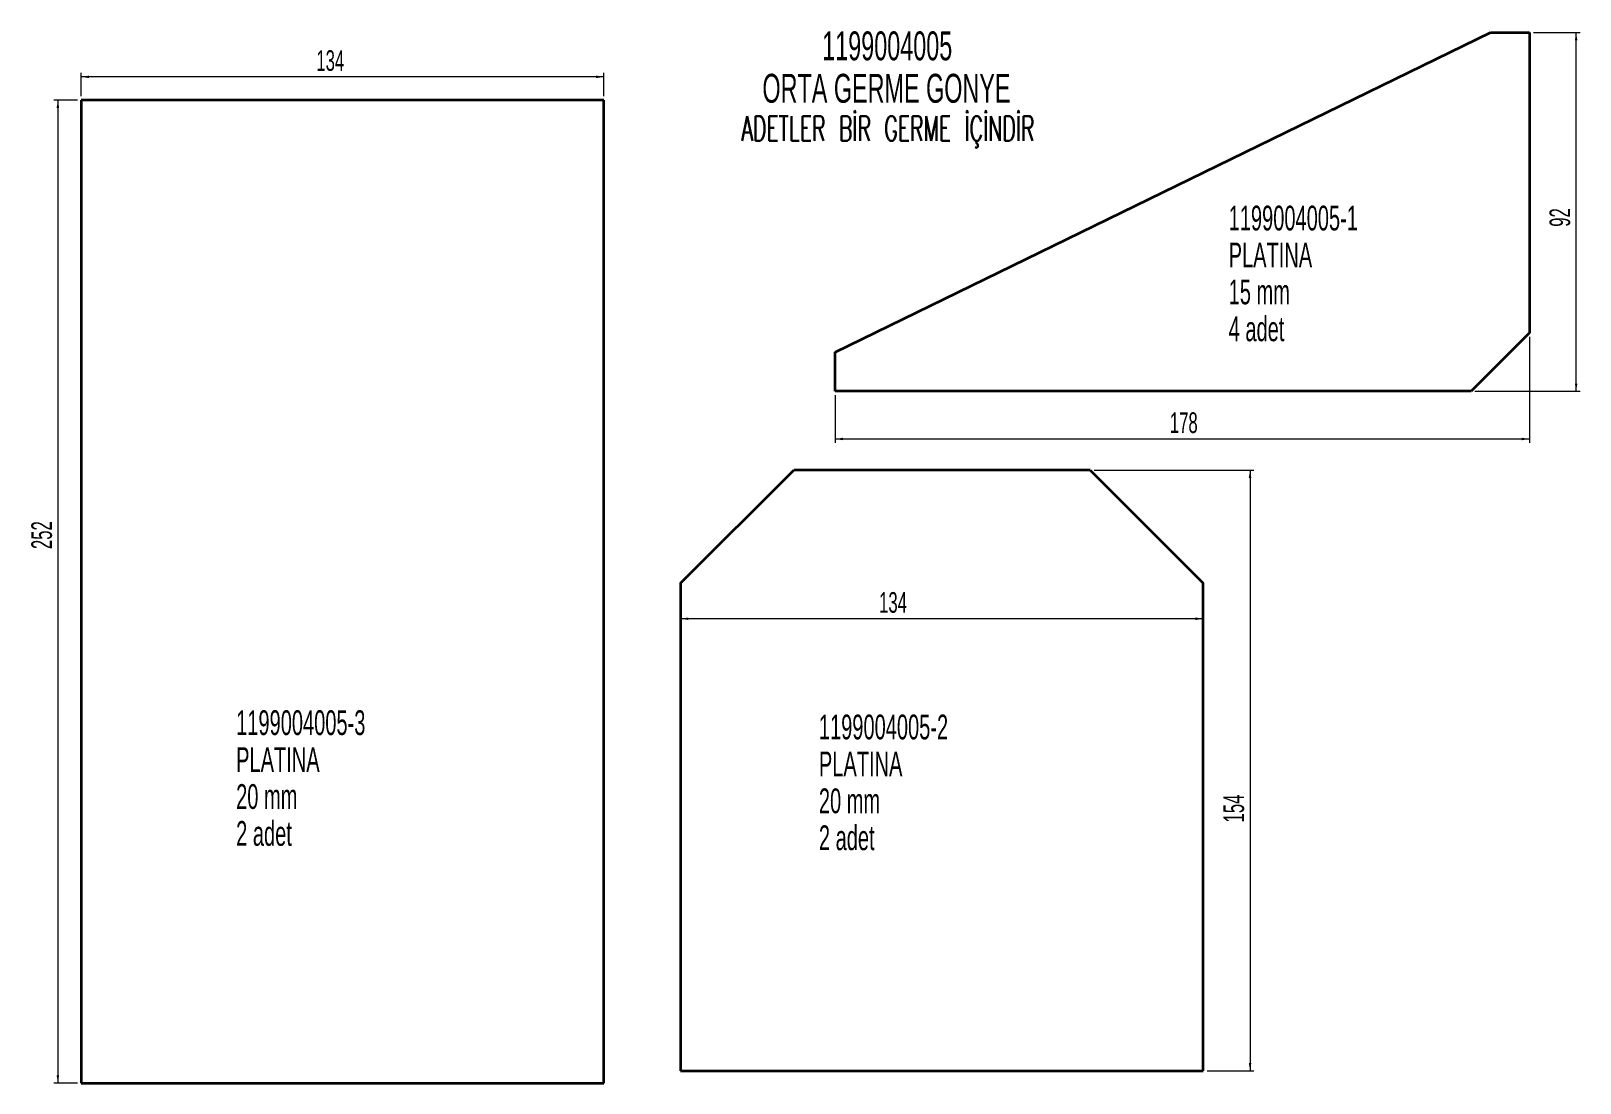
# Model space of a CAD drawing. Header units: millimetres. Extents: x 16 to 413, y 12 to 282.
import ezdxf

# ---------------------------------------------------------------- set-up
doc = ezdxf.new("R2010")
doc.units = ezdxf.units.MM
doc.styles.add('SLDTEXTSTYLE0', font='TXT', dxfattribs={"width": 0.605})
doc.styles.add('SLDTEXTSTYLE1', font='TXT', dxfattribs={"width": 0.605, "bigfont": 'bigfont'})
doc.dimstyles.new('SLDDIMSTYLE0', dxfattribs={"dimtxt": 5.136637, "dimasz": 2, "dimexe": 0, "dimexo": 0.0625, "dimgap": 1.284159, "dimtad": 1, "dimrnd": 1e-09, "dimzin": 12, "dimdsep": 46, "dimtxsty": 'SLDTEXTSTYLE0', "dimsah": 1, "dimcen": 0.09, "dimadec": 0, "dimazin": 3, "dimtfac": 1, "dimtofl": 0, "dimtmove": 0, "dimatfit": 3, "dimfxl": 1, "dimfrac": 2, "dimtolj": 1, "dimtzin": 12, "dimarcsym": 0})

# ---------------------------------------------------------------- blocks, each defined once
blk = doc.blocks.new('SW_NOTE_0')
at = {"color": 0, "linetype": 'Continuous', "lineweight": 0, "char_height": 6.35, "attachment_point": 1, "style": 'SLDTEXTSTYLE0'}
for s, insert in [('1199004005-3', (0, 8.19)), ('PLATINA', (0, -1.28)), ('20 mm', (0, -10.75)), ('2 adet', (0, -20.21))]:
    blk.add_mtext(s, dxfattribs=dict(at, insert=insert))
blk = doc.blocks.new('SW_NOTE_0_1')
at = {"color": 0, "linetype": 'Continuous', "lineweight": 0, "char_height": 6.35, "attachment_point": 1, "style": 'SLDTEXTSTYLE0'}
for s, insert in [('1199004005-2', (0, 8.19)), ('PLATINA', (0, -1.28)), ('20 mm', (0, -10.75)), ('2 adet', (0, -20.21))]:
    blk.add_mtext(s, dxfattribs=dict(at, insert=insert))
blk = doc.blocks.new('SW_NOTE_0_2')
at = {"color": 0, "linetype": 'Continuous', "lineweight": 0, "char_height": 6.35, "attachment_point": 1, "style": 'SLDTEXTSTYLE0'}
for s, insert in [('1199004005-1', (0, 8.19)), ('PLATINA', (0, -1.28)), ('15 mm', (0, -10.75)), ('4 adet', (0, -20.21))]:
    blk.add_mtext(s, dxfattribs=dict(at, insert=insert))
blk = doc.blocks.new('SW_NOTE_0_3')
at = {"color": 0, "linetype": 'Continuous', "lineweight": 0, "attachment_point": 2}
for s, insert, char_height, style in [('1199004005', (27.78, 9.55), 7.408, 'SLDTEXTSTYLE0'), ('ORTA GERME GONYE', (27.58, -1.33), 7.4083, 'SLDTEXTSTYLE0'), ('ADETLER BİR GERME İÇİNDİR', (27.97, -12.16), 6.35, 'SLDTEXTSTYLE1')]:
    blk.add_mtext(s, dxfattribs=dict(at, insert=insert, char_height=char_height, style=style))
blk = doc.blocks.new('_D')
at = {"color": 7, "linetype": 'Continuous', "lineweight": 0}
for p, q in [((27.84, 263.9), (21.84, 263.9)), ((22.84, 263.9), (22.84, 11.9)), ((27.84, 11.9), (21.84, 11.9))]:
    blk.add_line(p, q, dxfattribs=at)
at = {"color": 7, "linetype": 'Continuous', "lineweight": 18}
for points in [[(22.84, 263.9), (22.51, 261.9), (23.16, 261.9)], [(22.84, 11.9), (23.16, 13.9), (22.51, 13.9)]]:
    blk.add_solid(points, dxfattribs=at)
at = {"color": 7, "linetype": 'Continuous', "lineweight": 18, "insert": (16.02, 148.81), "char_height": 5.292, "attachment_point": 1, "rotation": 90, "style": 'SLDTEXTSTYLE0'}
blk.add_mtext('252', dxfattribs=at)
blk = doc.blocks.new('_D_1')
at = {"color": 7, "linetype": 'Continuous', "lineweight": 0}
for p, q in [((28.84, 264.9), (28.84, 270.9)), ((162.84, 264.9), (162.84, 270.9)), ((162.84, 269.9), (28.84, 269.9))]:
    blk.add_line(p, q, dxfattribs=at)
at = {"color": 7, "linetype": 'Continuous', "lineweight": 18}
for points in [[(28.84, 269.9), (30.84, 269.57), (30.84, 270.22)], [(162.84, 269.9), (160.84, 270.22), (160.84, 269.57)]]:
    blk.add_solid(points, dxfattribs=at)
at = {"color": 7, "linetype": 'Continuous', "lineweight": 18, "insert": (89.1, 276.72), "char_height": 5.292, "attachment_point": 1, "style": 'SLDTEXTSTYLE0'}
blk.add_mtext('134', dxfattribs=at)
blk = doc.blocks.new('_D_2')
at = {"color": 7, "linetype": 'Continuous', "lineweight": 0}
for p, q in [((288.49, 169.05), (329.49, 169.05)), ((328.49, 169.05), (328.49, 15.05)), ((317.49, 15.05), (329.49, 15.05))]:
    blk.add_line(p, q, dxfattribs=at)
at = {"color": 7, "linetype": 'Continuous', "lineweight": 18}
for points in [[(328.49, 169.05), (328.17, 167.05), (328.82, 167.05)], [(328.49, 15.05), (328.82, 17.05), (328.17, 17.05)]]:
    blk.add_solid(points, dxfattribs=at)
at = {"color": 7, "linetype": 'Continuous', "lineweight": 18, "insert": (321.67, 78.71), "char_height": 5.292, "attachment_point": 1, "rotation": 90, "style": 'SLDTEXTSTYLE0'}
blk.add_mtext('154', dxfattribs=at)
blk = doc.blocks.new('_D_3')
at = {"color": 7, "linetype": 'Continuous', "lineweight": 0}
blk.add_line((316.49, 130.94), (182.49, 130.94), dxfattribs=at)
at = {"color": 7, "linetype": 'Continuous', "lineweight": 18}
for points in [[(182.49, 130.94), (184.49, 130.62), (184.49, 131.27)], [(316.49, 130.94), (314.49, 131.27), (314.49, 130.62)]]:
    blk.add_solid(points, dxfattribs=at)
at = {"color": 7, "linetype": 'Continuous', "lineweight": 18, "insert": (233.39, 137.77), "char_height": 5.292, "attachment_point": 1, "style": 'SLDTEXTSTYLE0'}
blk.add_mtext('134', dxfattribs=at)
blk = doc.blocks.new('_D_4')
at = {"color": 7, "linetype": 'Continuous', "lineweight": 0}
for p, q in [((400.15, 203.26), (400.15, 176.03)), ((222.15, 188.26), (222.15, 176.03)), ((400.15, 177.03), (222.15, 177.03))]:
    blk.add_line(p, q, dxfattribs=at)
at = {"color": 7, "linetype": 'Continuous', "lineweight": 18}
for points in [[(222.15, 177.03), (224.15, 176.71), (224.15, 177.36)], [(400.15, 177.03), (398.15, 177.36), (398.15, 176.71)]]:
    blk.add_solid(points, dxfattribs=at)
at = {"color": 7, "linetype": 'Continuous', "lineweight": 18, "insert": (307.93, 183.86), "char_height": 5.292, "attachment_point": 1, "style": 'SLDTEXTSTYLE0'}
blk.add_mtext('178', dxfattribs=at)
blk = doc.blocks.new('_D_5')
at = {"color": 7, "linetype": 'Continuous', "lineweight": 0}
for p, q in [((401.15, 281.26), (413.09, 281.26)), ((412.09, 189.26), (412.09, 281.26)), ((386.15, 189.26), (413.09, 189.26))]:
    blk.add_line(p, q, dxfattribs=at)
at = {"color": 7, "linetype": 'Continuous', "lineweight": 18}
for points in [[(412.09, 281.26), (411.77, 279.26), (412.42, 279.26)], [(412.09, 189.26), (412.42, 191.26), (411.77, 191.26)]]:
    blk.add_solid(points, dxfattribs=at)
at = {"color": 7, "linetype": 'Continuous', "lineweight": 18, "insert": (405.27, 231.45), "char_height": 5.292, "attachment_point": 1, "rotation": 90, "style": 'SLDTEXTSTYLE0'}
blk.add_mtext('92', dxfattribs=at)

msp = doc.modelspace()

# ---------------------------------------------------------------- linework, layer by layer
at = {"color": 7, "linetype": 'Continuous', "lineweight": 35}
for p, q in [((222.151, 199.256), (390.151, 281.256)), ((390.151, 281.256), (400.151, 281.256)), ((400.151, 281.256), (400.151, 204.256)), ((162.84, 263.895), (28.84, 263.895)), ((28.84, 263.895), (28.84, 11.895)), ((162.84, 11.895), (162.84, 263.895)), ((400.151, 204.256), (385.151, 189.256)), ((222.151, 189.256), (222.151, 199.256)), ((385.151, 189.256), (222.151, 189.256)), ((182.49, 140.052), (211.49, 169.052)), ((287.49, 169.052), (211.49, 169.052)), ((287.49, 169.052), (316.49, 140.052)), ((182.49, 140.052), (182.49, 15.052)), ((316.49, 15.052), (316.49, 140.052)), ((182.49, 15.052), (316.49, 15.052)), ((28.84, 11.895), (162.84, 11.895))]:
    msp.add_line(p, q, dxfattribs=at)

# ---------------------------------------------------------------- block references
at = {"color": 7, "linetype": 'Continuous', "lineweight": 0}
for name, p in [('SW_NOTE_0_3', (207.693, 271.996)), ('SW_NOTE_0_2', (323.008, 228.67)), ('SW_NOTE_0', (68.542, 99.283)), ('SW_NOTE_0_1', (217.95, 98.177))]:
    msp.add_blockref(name, p, dxfattribs=at)

# ---------------------------------------------------------------- dimensions: what is measured, and where the dimension line sits
at = {"color": 7, "linetype": 'Continuous', "lineweight": 18}
for base, p1, p2, picture, middle in [((412.09, 281.256), (385.151, 189.256), (400.151, 281.256), '_D_5', (412.09, 234.664)), ((22.84, 11.895), (28.84, 263.895), (28.84, 11.895), '_D', (22.84, 153.629)), ((328.49, 15.052), (287.49, 169.052), (316.49, 15.052), '_D_2', (328.49, 83.535))]:
    dim = msp.add_linear_dim(base=base, p1=p1, p2=p2, angle=90, dimstyle='SLDDIMSTYLE0', dxfattribs=at)
    dim.commit()
    dim.dimension.update_dxf_attribs({"geometry": picture, "text_midpoint": middle, "dimtype": 160})
for base, p1, p2, picture, middle in [((28.84, 269.895), (162.84, 263.895), (28.84, 263.895), '_D_1', (93.919, 269.895)), ((222.151, 177.034), (400.151, 204.256), (222.151, 189.256), '_D_4', (312.747, 177.034)), ((182.49, 130.945), (316.49, 140.052), (182.49, 140.052), '_D_3', (238.208, 130.945))]:
    dim = msp.add_linear_dim(base=base, p1=p1, p2=p2, dimstyle='SLDDIMSTYLE0', dxfattribs=at)
    dim.commit()
    dim.dimension.update_dxf_attribs({"geometry": picture, "text_midpoint": middle, "dimtype": 160})

doc.saveas('drawing.dxf')
